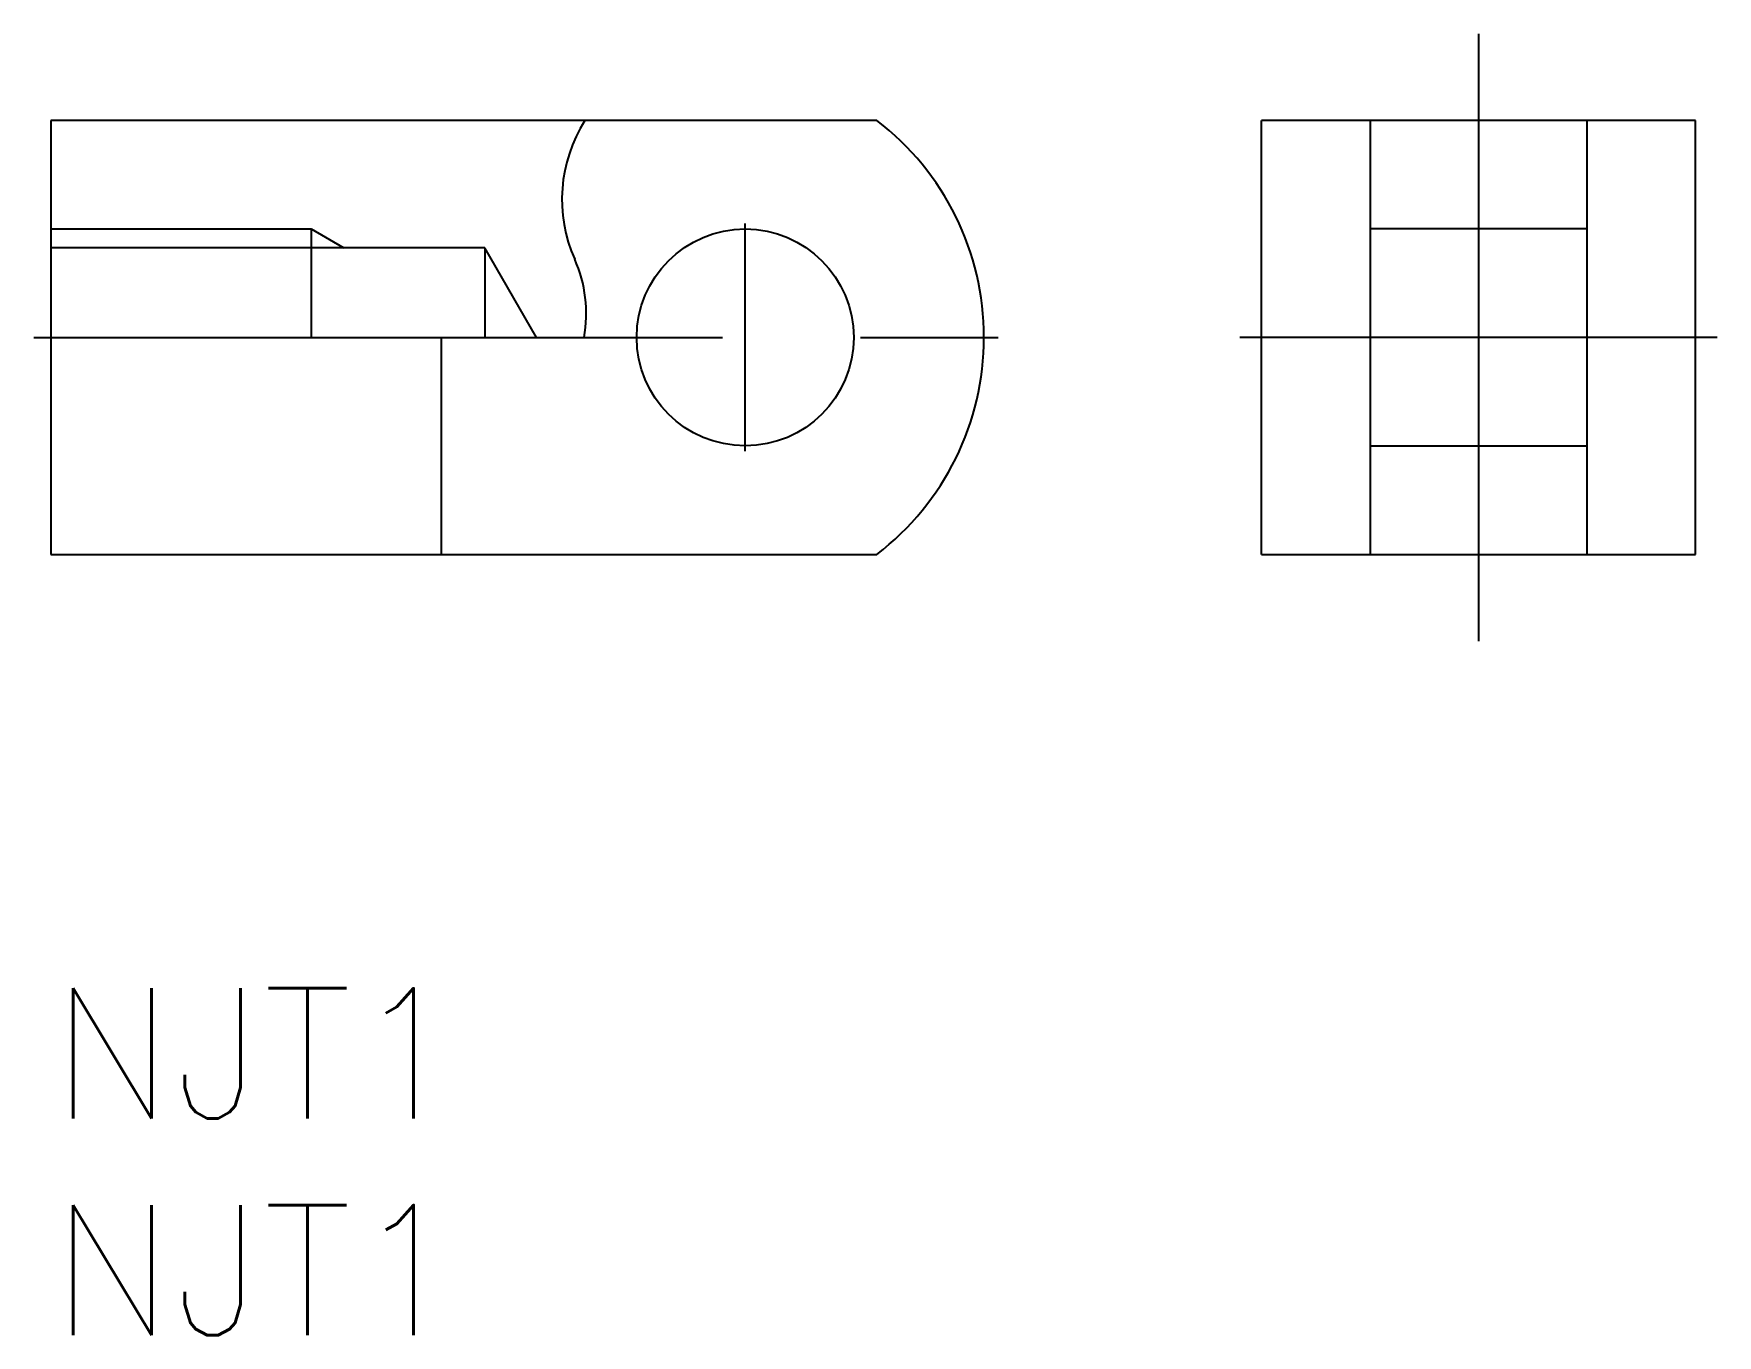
# Model space of a CAD drawing. Extents: x -0.4 to 38.4, y -8 to 22.
import ezdxf

# ---------------------------------------------------------------- set-up
doc = ezdxf.new("R2010")
doc.units = 0
doc.header["$LTSCALE"] = 0.5
doc.linetypes.add('CENTER', pattern=[50.8, 31.75, -6.35, 6.35, -6.35])
doc.linetypes.add('DASHED', pattern=[19.05, 12.7, -6.35])
for name, color, linetype in [('MSM_CENTER', 1, 'CENTER'), ('MSM_CONTINUOUS', 7, 'CONTINUOUS'), ('MSM_DASHED', 4, 'DASHED'), ('MSM_NARROW', 5, 'CONTINUOUS'), ('MSM_PART_NUMBER', 7, 'CONTINUOUS')]:
    doc.layers.add(name, color=color, linetype=linetype)
doc.styles.get("Standard").update_dxf_attribs({"font": 'txt.shx', "height": 3, "bigfont": 'bigfont.shx'})

# ---------------------------------------------------------------- blocks, each defined once
blk = doc.blocks.new('*U2')
at = {"layer": 'MSM_PART_NUMBER'}
blk.add_text('NJT1', height=3, dxfattribs=at).set_placement((0, -3))
blk = doc.blocks.new('*U3')
at = {"layer": 'MSM_PART_NUMBER'}
blk.add_text('NJT1', height=3, dxfattribs=at).set_placement((0, -8))

msp = doc.modelspace()

# ---------------------------------------------------------------- linework, layer by layer
at = {"layer": 'MSM_CENTER'}
for p, q in [((32.9, 22), (32.9, 8)), ((16, 12.375), (16, 17.625)), ((-0.397, 15), (21.897, 15)), ((38.4, 15), (27.4, 15))]:
    msp.add_line(p, q, dxfattribs=at)
at = {"layer": 'MSM_CONTINUOUS'}
for p, q in [((19.033, 20), (0, 20)), ((0, 20), (0, 10)), ((37.9, 20), (27.9, 20)), ((27.9, 10), (27.9, 20)), ((30.4, 20), (30.4, 10)), ((35.4, 10), (35.4, 20)), ((37.9, 10), (37.9, 20)), ((6, 17.5), (6, 15)), ((10, 17.067), (0, 17.067)), ((11.193, 15), (10, 17.067)), ((10, 17.067), (10, 15)), ((9, 10), (9, 15)), ((0, 10), (19.033, 10)), ((27.9, 10), (37.9, 10))]:
    msp.add_line(p, q, dxfattribs=at)
msp.add_circle((16, 15), 2.5, dxfattribs=at)
msp.add_arc((15.2, 15), 6.3, 307.472, 52.528, dxfattribs=at)
at = {"layer": 'MSM_DASHED'}
for p, q in [((35.4, 17.5), (30.4, 17.5)), ((30.4, 12.5), (35.4, 12.5))]:
    msp.add_line(p, q, dxfattribs=at)
at = {"layer": 'MSM_NARROW'}
for p, q in [((0, 17.5), (6, 17.5)), ((6, 17.5), (6.75, 17.067))]:
    msp.add_line(p, q, dxfattribs=at)
for centre, radius, start, end in [((15.161, 18.18), 3.385, 147.4749, 204.0638), ((9.276, 15.552), 3.06, 349.6054, 24.0638)]:
    msp.add_arc(centre, radius, start, end, dxfattribs=at)

# ---------------------------------------------------------------- block references
at = {"layer": 'MSM_CONTINUOUS'}
for name in ['*U2', '*U3']:
    msp.add_blockref(name, (0, 0), dxfattribs=at)

doc.saveas('drawing.dxf')
